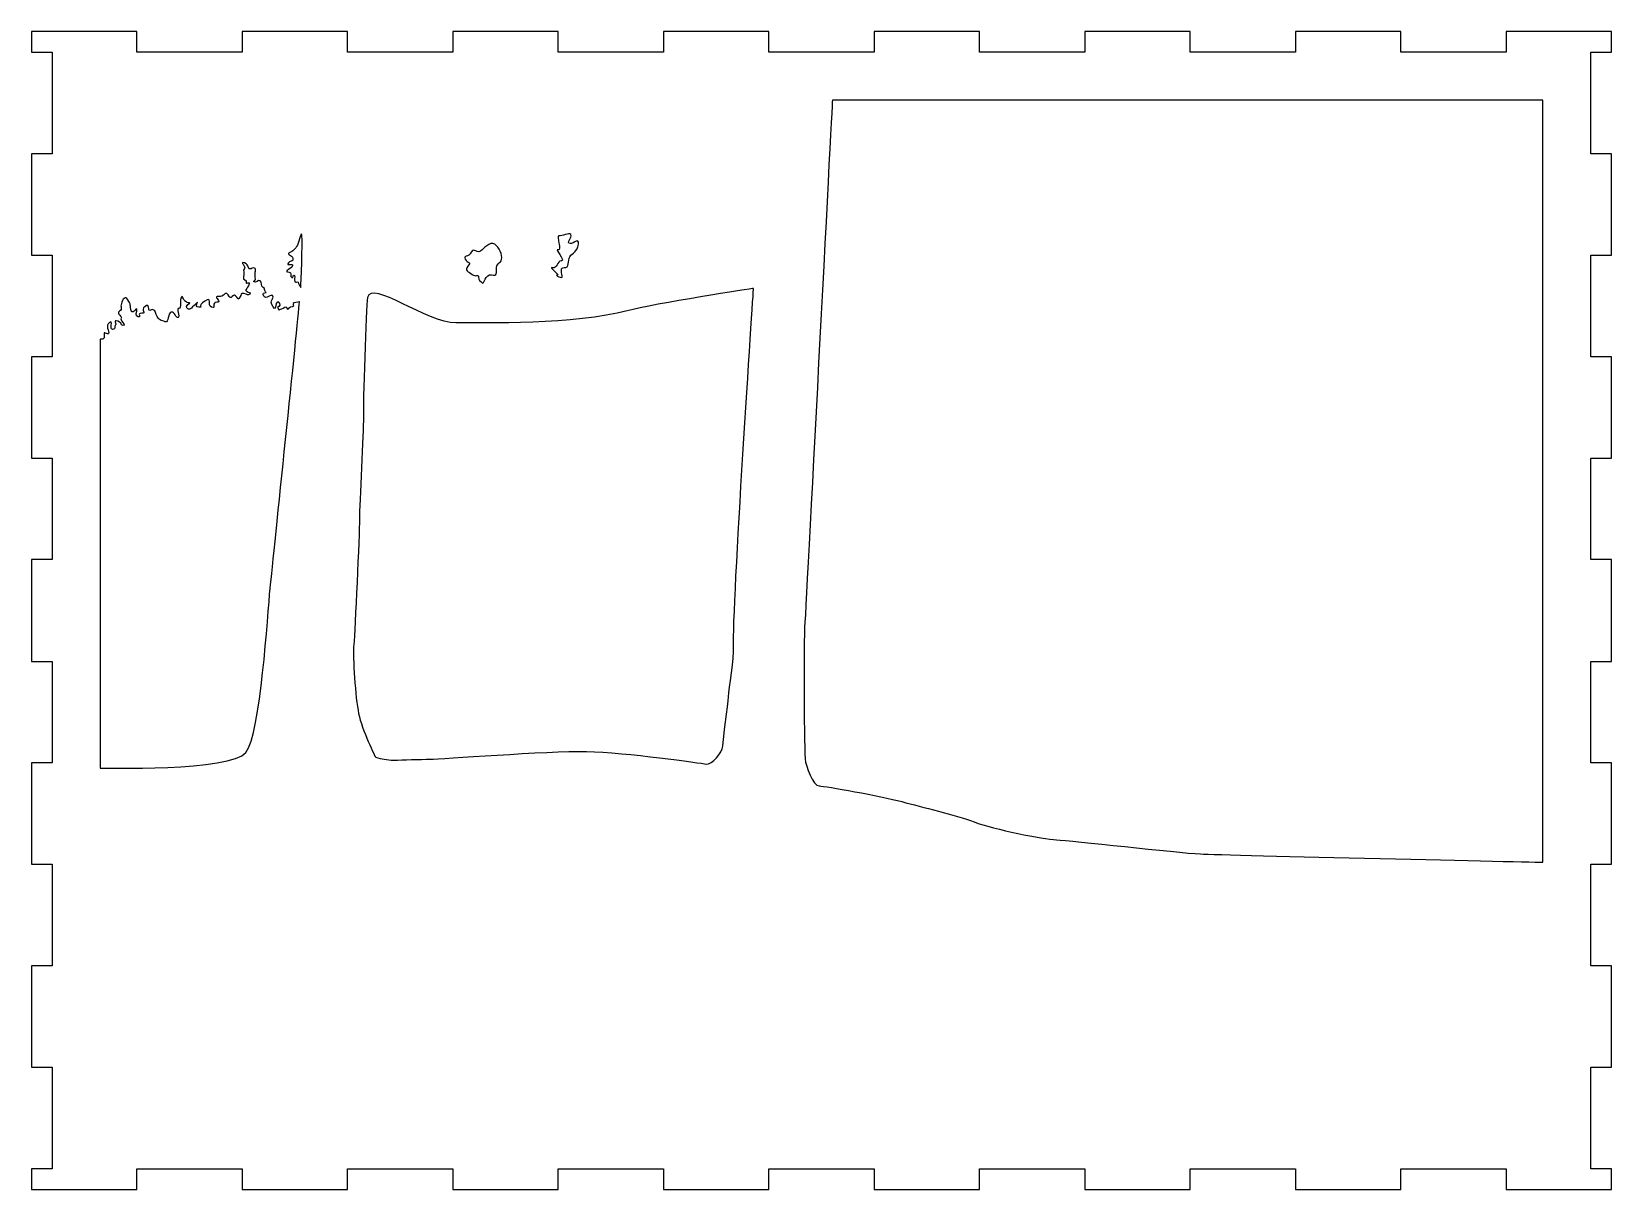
# Model space of a CAD drawing. Extents: x -1416 to 2069, y -350 to -64.
# Drawn here: x 997 to 1227, y -316.1 to -147.6 of the extents above; entities that cross this region are included whole.
import ezdxf

# ---------------------------------------------------------------- set-up
doc = ezdxf.new("R2010")
doc.units = 0
doc.header["$MEASUREMENT"] = 0
doc.layers.add('LAYER_1', color=7, linetype='CONTINUOUS')

msp = doc.modelspace()

# ---------------------------------------------------------------- linework, layer by layer
at = {"layer": 'LAYER_1'}
msp.add_lwpolyline([(1226.98, -150.61), (1226.98, -147.61), (1211.65, -147.61), (1211.65, -150.61), (1196.32, -150.61), (1196.32, -147.61), (1180.99, -147.61), (1180.99, -150.61), (1165.66, -150.61), (1165.66, -147.61), (1150.33, -147.61), (1150.33, -150.61), (1135, -150.61), (1135, -147.61), (1119.67, -147.61), (1119.67, -150.61), (1104.29, -150.61), (1104.29, -147.61), (1088.96, -147.61), (1088.96, -150.61), (1073.63, -150.61), (1073.63, -147.61), (1058.3, -147.61), (1058.3, -150.61), (1042.97, -150.61), (1042.97, -147.61), (1027.64, -147.61), (1027.64, -150.61), (1012.31, -150.61), (1012.31, -147.61), (996.98, -147.61), (996.98, -150.61), (999.98, -150.61), (999.98, -165.38), (996.98, -165.38), (996.98, -180.15), (999.98, -180.15), (999.98, -194.92), (996.98, -194.92), (996.98, -209.69), (999.98, -209.69), (999.98, -224.46), (996.98, -224.46), (996.98, -239.26), (999.98, -239.26), (999.98, -254.03), (996.98, -254.03), (996.98, -268.8), (999.98, -268.8), (999.98, -283.57), (996.98, -283.57), (996.98, -298.34), (999.98, -298.34), (999.98, -313.11), (996.98, -313.11), (996.98, -316.11), (1012.31, -316.11), (1012.31, -313.11), (1027.64, -313.11), (1027.64, -316.11), (1042.97, -316.11), (1042.97, -313.11), (1058.3, -313.11), (1058.3, -316.11), (1073.63, -316.11), (1073.63, -313.11), (1088.96, -313.11), (1088.96, -316.11), (1104.29, -316.11), (1104.29, -313.11), (1119.67, -313.11), (1119.67, -316.11), (1135, -316.11), (1135, -313.11), (1150.33, -313.11), (1150.33, -316.11), (1165.66, -316.11), (1165.66, -313.11), (1180.99, -313.11), (1180.99, -316.11), (1196.32, -316.11), (1196.32, -313.11), (1211.65, -313.11), (1211.65, -316.11), (1226.98, -316.11), (1226.98, -313.11), (1223.98, -313.11), (1223.98, -298.34), (1226.98, -298.34), (1226.98, -283.57), (1223.98, -283.57), (1223.98, -268.8), (1226.98, -268.8), (1226.98, -254.03), (1223.98, -254.03), (1223.98, -239.26), (1226.98, -239.26), (1226.98, -224.46), (1223.98, -224.46), (1223.98, -209.69), (1226.98, -209.69), (1226.98, -194.92), (1223.98, -194.92), (1223.98, -180.15), (1226.98, -180.15), (1226.98, -165.38), (1223.98, -165.38), (1223.98, -150.61), (1226.98, -150.61)], dxfattribs=at)
for points, knots in [([(1216.98, -268.5), (1216.98, -268.5), (1170.49, -267.47), (1167.14, -267.29), (1163.79, -267.11), (1148.13, -265.33), (1146.19, -265.24), (1144.25, -265.15), (1137.08, -263.71), (1134.22, -262.63), (1131.36, -261.54), (1126.67, -260.51), (1123.67, -259.68), (1120.67, -258.86), (1112.46, -257.39), (1111.62, -257.39), (1110.78, -257.39), (1109.66, -254.48), (1109.6, -253.47), (1109.41, -250.3), (1109.44, -235.25), (1109.51, -234.55), (1109.59, -233.84), (1113.56, -157.61), (1113.56, -157.61), (1113.56, -157.61), (1216.98, -157.61), (1216.98, -157.61), (1216.98, -157.61), (1216.98, -268.5), (1216.98, -268.5)], [0, 0, 0, 0, 1, 1, 1, 2, 2, 2, 3, 3, 3, 4, 4, 4, 5, 5, 5, 6, 6, 6, 7, 7, 7, 8, 8, 8, 9, 9, 9, 10, 10, 10, 10]), ([(1036.17, -184.85), (1036.17, -184.85), (1035.81, -184.28), (1035.77, -184.1), (1035.73, -183.92), (1035.42, -184.28), (1035.28, -183.97), (1035.15, -183.66), (1035.42, -183.44), (1035.24, -183.13), (1035.06, -182.82), (1035.11, -183.57), (1034.85, -183.39), (1034.58, -183.22), (1034.8, -183), (1034.67, -182.74), (1034.54, -182.47), (1033.83, -182.69), (1034.18, -182.38), (1034.54, -182.07), (1034.85, -182.07), (1034.98, -181.68), (1035.11, -181.28), (1033.96, -181.76), (1034.36, -181.28), (1034.75, -180.79), (1035.08, -181.19), (1035.01, -180.62), (1034.94, -180.05), (1034.02, -180.06), (1034.5, -179.82), (1034.99, -179.59), (1035.37, -179.25), (1035.68, -178.68), (1035.99, -178.1), (1036.26, -176.47), (1036.34, -177.35), (1036.43, -178.23), (1036.21, -184.36), (1036.17, -184.85)], [0, 0, 0, 0, 1, 1, 1, 2, 2, 2, 3, 3, 3, 4, 4, 4, 5, 5, 5, 6, 6, 6, 7, 7, 7, 8, 8, 8, 9, 9, 9, 10, 10, 10, 11, 11, 11, 12, 12, 12, 13, 13, 13, 13]), ([(1072.81, -181.97), (1073.52, -182.16), (1073.45, -181.01), (1074.11, -180.97), (1074.76, -180.94), (1072.99, -179.13), (1073.63, -179.35), (1074.28, -179.57), (1073.28, -177.25), (1073.75, -177.33), (1074.22, -177.42), (1075.22, -176.78), (1075.48, -177.16), (1075.73, -177.55), (1074.75, -178.41), (1075.37, -178.46), (1075.99, -178.51), (1076.69, -177.45), (1076.58, -178.57), (1076.46, -179.68), (1075.69, -179.78), (1075.34, -180.37), (1074.99, -180.95), (1075.31, -182.03), (1074.52, -181.96), (1073.93, -181.9), (1074.11, -182.54), (1074.23, -183.17), (1074.36, -183.79), (1072.99, -182.93), (1073.52, -183.04), (1074.05, -183.16), (1072.11, -181.78), (1072.81, -181.97)], [0, 0, 0, 0, 1, 1, 1, 2, 2, 2, 3, 3, 3, 4, 4, 4, 5, 5, 5, 6, 6, 6, 7, 7, 7, 8, 8, 8, 9, 9, 9, 10, 10, 10, 11, 11, 11, 11]), ([(1060.99, -179.7), (1061.41, -178.87), (1061.82, -180.19), (1062.58, -179.37), (1062.58, -179.37), (1063.76, -178.07), (1064.4, -178.54), (1065.05, -179.01), (1065.58, -180.13), (1065.4, -180.76), (1065.23, -181.39), (1064.76, -181.25), (1064.68, -181.95), (1064.6, -182.64), (1064.87, -183.25), (1063.96, -183.02), (1063.04, -182.8), (1062.82, -184.54), (1062.58, -184.19), (1062.34, -183.84), (1061.99, -183.84), (1062.04, -183.35), (1062.08, -182.87), (1061.67, -183.37), (1061.14, -182.96), (1060.61, -182.54), (1059.91, -182.38), (1060.49, -181.76), (1061.08, -181.15), (1060.46, -181.31), (1060.11, -180.72), (1059.76, -180.13), (1060.58, -180.54), (1060.99, -179.7)], [0, 0, 0, 0, 1, 1, 1, 2, 2, 2, 3, 3, 3, 4, 4, 4, 5, 5, 5, 6, 6, 6, 7, 7, 7, 8, 8, 8, 9, 9, 9, 10, 10, 10, 11, 11, 11, 11]), ([(1031.71, -228.68), (1031.36, -232.24), (1030.3, -249.78), (1028.19, -252.53), (1026.07, -255.27), (1006.98, -254.8), (1006.98, -254.8), (1006.98, -254.8), (1006.98, -192.36), (1006.98, -192.36), (1006.98, -192.36), (1007.72, -192.54), (1007.55, -191.77), (1007.37, -191.01), (1008.08, -191.83), (1008.19, -191.54), (1008.31, -191.24), (1007.66, -190.36), (1008.31, -189.95), (1008.96, -189.54), (1008.19, -190.89), (1008.78, -190.95), (1009.37, -191.01), (1008.96, -190.42), (1009.2, -190.3), (1009.43, -190.19), (1008.72, -189.48), (1009.55, -189.77), (1010.37, -190.07), (1009.72, -190.25), (1010.31, -190.36), (1010.9, -190.48), (1009.72, -189.48), (1010.02, -189.3), (1010.31, -189.13), (1009.25, -188.66), (1009.78, -188.31), (1010.31, -187.95), (1009.84, -187.72), (1010.05, -187.18), (1010.26, -186.63), (1010.57, -185.91), (1011, -186.65), (1011.42, -187.41), (1011.28, -187.13), (1011.43, -188.07), (1011.58, -189), (1012.25, -187.72), (1012.31, -188.01), (1012.37, -188.31), (1011.96, -189.07), (1012.49, -189.13), (1013.02, -189.19), (1012.25, -188.6), (1013.02, -188.6), (1013.78, -188.6), (1012.72, -188.19), (1013.49, -187.6), (1014.25, -187.01), (1013.9, -188.31), (1014.19, -188.19), (1014.49, -188.07), (1014.84, -187.83), (1015.13, -188.77), (1015.43, -189.72), (1015.9, -189.6), (1016.43, -189.83), (1016.96, -190.07), (1016.78, -188.54), (1017.31, -188.42), (1017.84, -188.31), (1018.01, -189.36), (1018.31, -189.24), (1018.6, -189.13), (1018.01, -187.83), (1018.42, -187.89), (1018.84, -187.95), (1018.54, -186.6), (1018.78, -186.25), (1019.01, -185.89), (1019.07, -187.01), (1019.79, -187.07), (1020.52, -187.13), (1019.31, -187.26), (1019.6, -187.79), (1019.9, -188.32), (1020.19, -187.89), (1020.87, -187.25), (1021.54, -186.6), (1020.54, -187.66), (1021.31, -187.72), (1022.07, -187.78), (1021.01, -187.6), (1022.19, -186.83), (1023.36, -186.07), (1022.48, -187.48), (1023.19, -187.72), (1023.89, -187.95), (1023.13, -187.01), (1023.95, -187.01), (1024.77, -187.01), (1023.56, -186.26), (1023.99, -186.17), (1024.44, -186.09), (1024.57, -186.26), (1024.92, -185.95), (1025.27, -185.64), (1025.32, -185.51), (1025.58, -185.91), (1025.85, -186.31), (1025.98, -186.44), (1026.2, -186.17), (1026.43, -185.91), (1026.6, -185.91), (1026.87, -186.26), (1027.13, -186.62), (1026.99, -186.62), (1027.3, -186.26), (1027.61, -185.91), (1027.3, -185.64), (1027.87, -185.73), (1028.45, -185.82), (1028.45, -186.09), (1028.76, -185.82), (1029.07, -185.56), (1028.01, -185.47), (1028.19, -185.2), (1028.36, -184.94), (1028.5, -184.72), (1028.67, -184.32), (1028.85, -183.92), (1028.05, -184.45), (1028.23, -184.1), (1028.4, -183.75), (1027.61, -183.79), (1027.83, -183.31), (1028.05, -182.82), (1027.66, -182.38), (1027.97, -182.11), (1028.27, -181.85), (1027.17, -180.97), (1027.97, -181.28), (1028.76, -181.59), (1028.4, -182.16), (1028.76, -182.16), (1029.11, -182.16), (1029.07, -181.9), (1029.42, -182.03), (1029.77, -182.16), (1029.38, -182.6), (1029.55, -183.31), (1029.73, -184.01), (1029.07, -183.88), (1029.38, -184.05), (1029.68, -184.23), (1029.95, -183.7), (1030.26, -183.88), (1030.57, -184.05), (1030.3, -184.68), (1030.7, -184.85), (1031.1, -185.03), (1030.74, -185.2), (1031.05, -185.47), (1031.36, -185.73), (1030.57, -185.47), (1030.7, -185.86), (1030.83, -186.26), (1030.92, -186.26), (1031.1, -186.31), (1031.27, -186.35), (1031.8, -185.82), (1032.07, -186.04), (1032.33, -186.26), (1031.8, -186.75), (1031.85, -187.01), (1031.89, -187.28), (1032.42, -188.2), (1032.46, -187.85), (1032.51, -187.5), (1032.64, -186.75), (1032.95, -186.97), (1033.26, -187.19), (1033.17, -187.72), (1032.95, -187.55), (1032.73, -187.39), (1032.99, -188.33), (1033.04, -188.17), (1033.08, -188.01), (1033.57, -188.03), (1033.87, -187.77), (1034.18, -187.52), (1034.27, -188.2), (1034.34, -188.04), (1034.4, -187.87), (1034.54, -187.67), (1034.93, -187.67), (1035.33, -187.67), (1034.85, -187.14), (1035.2, -187.1), (1035.55, -187.05), (1035.99, -186.92), (1035.99, -186.92), (1035.73, -190.1), (1032.24, -223.35), (1031.71, -228.68)], [0, 0, 0, 0, 1, 1, 1, 2, 2, 2, 3, 3, 3, 4, 4, 4, 5, 5, 5, 6, 6, 6, 7, 7, 7, 8, 8, 8, 9, 9, 9, 10, 10, 10, 11, 11, 11, 12, 12, 12, 13, 13, 13, 14, 14, 14, 15, 15, 15, 16, 16, 16, 17, 17, 17, 18, 18, 18, 19, 19, 19, 20, 20, 20, 21, 21, 21, 22, 22, 22, 23, 23, 23, 24, 24, 24, 25, 25, 25, 26, 26, 26, 27, 27, 27, 28, 28, 28, 29, 29, 29, 30, 30, 30, 31, 31, 31, 32, 32, 32, 33, 33, 33, 34, 34, 34, 35, 35, 35, 36, 36, 36, 37, 37, 37, 38, 38, 38, 39, 39, 39, 40, 40, 40, 41, 41, 41, 42, 42, 42, 43, 43, 43, 44, 44, 44, 45, 45, 45, 46, 46, 46, 47, 47, 47, 48, 48, 48, 49, 49, 49, 50, 50, 50, 51, 51, 51, 52, 52, 52, 53, 53, 53, 54, 54, 54, 55, 55, 55, 56, 56, 56, 57, 57, 57, 58, 58, 58, 59, 59, 59, 60, 60, 60, 61, 61, 61, 62, 62, 62, 63, 63, 63, 64, 64, 64, 65, 65, 65, 66, 66, 66, 67, 67, 67, 68, 68, 68, 68]), ([(1099.19, -237.1), (1099.28, -238.74), (1098.5, -243.28), (1098.45, -244.41), (1098.4, -245.55), (1097.65, -250.62), (1097.6, -251.59), (1097.54, -252.55), (1095.98, -254.33), (1095.21, -254.21), (1094.45, -254.09), (1083.57, -252.51), (1077.78, -252.39), (1071.99, -252.27), (1056.47, -253.51), (1055, -253.51), (1053.53, -253.51), (1050.94, -253.63), (1049.76, -253.63), (1048.59, -253.63), (1048, -253.45), (1047.06, -253.22), (1047.06, -253.22), (1045.06, -249.22), (1044.59, -246.87), (1044.12, -244.51), (1043.71, -238.69), (1043.88, -236.81), (1044.06, -234.93), (1044.71, -220.64), (1044.71, -218.58), (1044.71, -216.53), (1045.33, -205.54), (1045.28, -203.86), (1045.24, -202.18), (1045.63, -187.74), (1045.88, -186.31), (1046.35, -183.66), (1054.64, -190.01), (1058.76, -190.01), (1062.87, -190.01), (1076.17, -190.24), (1083.69, -188.25), (1087.6, -187.21), (1102.09, -184.98), (1102.09, -184.98), (1102.09, -184.98), (1098.92, -231.99), (1099.19, -237.1)], [0, 0, 0, 0, 1, 1, 1, 2, 2, 2, 3, 3, 3, 4, 4, 4, 5, 5, 5, 6, 6, 6, 7, 7, 7, 8, 8, 8, 9, 9, 9, 10, 10, 10, 11, 11, 11, 12, 12, 12, 13, 13, 13, 14, 14, 14, 15, 15, 15, 16, 16, 16, 16])]:
    msp.add_open_spline(points, degree=3, knots=knots, dxfattribs=at)

doc.saveas('drawing.dxf')
